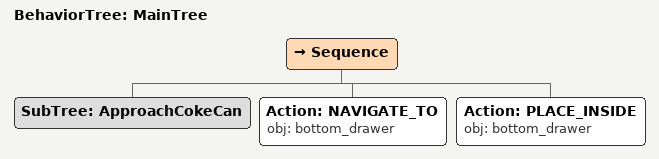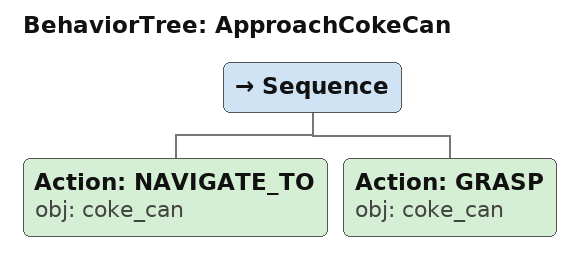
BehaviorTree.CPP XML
<root main_tree_to_execute="MainTree">
  <BehaviorTree ID="MainTree">
    <Sequence>
      <!-- Execute subtree ApproachCokeCan -->
      <SubTree ID="ApproachCokeCan" />
      <!-- Navigate to bottom_drawer -->
      <Action ID="NAVIGATE_TO" obj="bottom_drawer" />
      <!-- Place inside bottom_drawer -->
      <Action ID="PLACE_INSIDE" obj="bottom_drawer" />
    </Sequence>
  </BehaviorTree>
  <!-- Subtree definition ApproachCokeCan -->
  <BehaviorTree ID="ApproachCokeCan">
    <Sequence>
      <!-- Navigate to coke_can -->
      <Action ID="NAVIGATE_TO" obj="coke_can" />
      <!-- Grasp coke_can -->
      <Action ID="GRASP" obj="coke_can" />
    </Sequence>
  </BehaviorTree>
</root>
